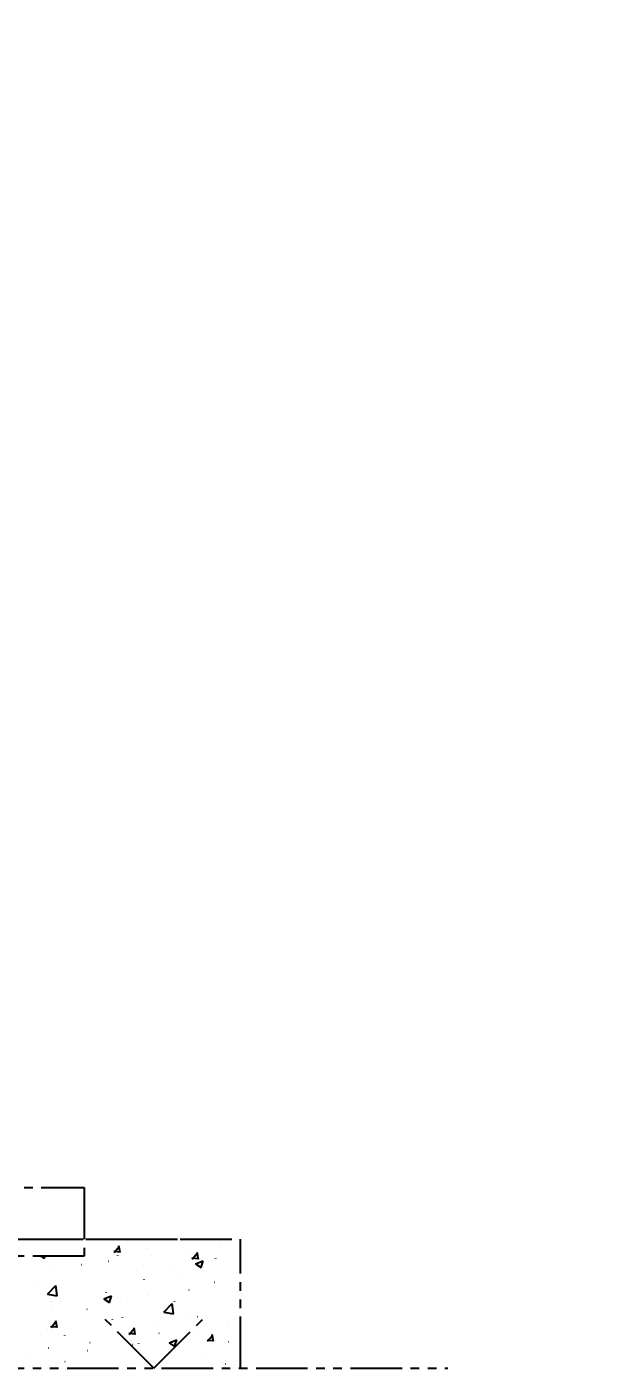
# Model space of a CAD drawing. Header units: millimetres. Extents: x -50460 to 50460, y -35640 to 35640.
# Drawn here: x 36872.7 to 37006, y 20464.4 to 20776.7 of the extents above; entities that cross this region are included whole.
import ezdxf

# ---------------------------------------------------------------- set-up
doc = ezdxf.new("R2010")
doc.units = ezdxf.units.MM
doc.linetypes.add('双点画线', pattern=[22, 12, -2, 2, -2, 2, -2])
doc.layers.get('0').update_dxf_attribs({"lineweight": 35})
for name, color, linetype, lineweight in [('7', 30, '双点画线', 18), ('EB0', 7, 'Continuous', 15), ('尺寸线层', 4, 'Continuous', 18)]:
    doc.layers.add(name, color=color, linetype=linetype, lineweight=lineweight)
doc.styles.get("Standard").update_dxf_attribs({"font": ''})
doc.styles.get('Standard').set_extended_font_data('宋体')
doc.dimstyles.new('AM_DEMATIC$0', dxfattribs={"dimscale": 120, "dimtxt": 3, "dimasz": 1.5, "dimexe": 1, "dimexo": 0, "dimgap": 1, "dimtad": 1, "dimdsep": 46, "dimtxsty": 'Standard', "dimblk": '_CAXARROW', "dimcen": 0, "dimdle": 3, "dimclrd": 256, "dimclre": 256, "dimclrt": 2, "dimadec": 0, "dimazin": 2, "dimtfac": 0.7071067811865475, "dimtdec": 3, "dimtmove": 0, "dimatfit": 3, "dimfxl": 1, "dimfrac": 2, "dimtolj": 1, "dimlwd": 18, "dimarcsym": 0})

# ---------------------------------------------------------------- blocks, each defined once
blk = doc.blocks.new('*X659')
at = {"layer": '7', "linetype": '双点画线', "lineweight": 25}
for p, q in [((-115, 42.04999999999927), (115, 42.04999999999927)), ((115, 42.04999999999927), (115, 26.04999999999927)), ((-148.6353144765162, 30.00000009739233), (151.3646855234838, 30.00000009739961)), ((-139.2440376815503, 29.99999999999636), (139.2440376815503, 30)), ((121.9597348007665, 26.95773701793587), (123.1842451972188, 28.41705168207773)), ((123.3631971470895, 26.92111082651172), (123.0695080760779, 28.51325102265037)), ((146.398647998838, 28.3238271784212), (146.423830698317, 28.32714254370148)), ((151.3646855234838, 9.739960660226643e-08), (151.3646855234838, 30.00000009739597)), ((115, 26.04999999999927), (-115, 26.04999999999927)), ((104.8814072325622, 26.0500000978318), (105.6961702571862, 25.50043549852489)), ((105.6961863941251, 25.50035601129275), (105.8806133004691, 26.05000009765718)), ((120.5524889204971, 25.70796343547772), (120.5726400953426, 25.72342597577517)), ((121.8612969860842, 27.24057641190302), (123.3794977059879, 27.10775105995708)), ((122.766679546985, 26.28373643224768), (122.7854063913401, 26.26657644097577)), ((129.7119206325151, 27.53808744995331), (129.733342775231, 27.52444003989876)), ((130.3320857312938, 26.20862412825591), (130.3572684307728, 26.21193949353983)), ((139.8328221610864, 26.76171283348231), (139.8515490054269, 26.7445528422104)), ((140.0797056247975, 25.64667218853356), (141.5979063446866, 25.51384683658762)), ((140.1781434388395, 25.36383278937137), (141.4026538352919, 26.82314745351323)), ((140.9358046351845, 24.31841698721473), (142.7142753476655, 25.00110793109707)), ((141.5816043960949, 25.32719229167196), (141.2879153250833, 26.91933248781061)), ((142.1992721331771, 23.46609896569862), (142.7142907677771, 25.00099944475733)), ((145.5700348684186, 25.50055366114975), (145.5914570111345, 25.48690625109884)), ((107.7417629675765, 23.93532098220749), (107.7604898119316, 23.91816099093194)), ((114.30329751299, 24.0983941260165), (114.328480212469, 24.10170949129679)), ((120.6871118308773, 24.93883922510213), (120.7122945303563, 24.94215459038242)), ((128.7998174339591, 23.81785415817649), (128.8199686088046, 23.83331669847394)), ((135.0888784561539, 24.11258752689901), (135.1103005988698, 24.09894011684446)), ((137.047145947392, 21.92774488090436), (137.0672971222375, 21.94320742120181)), ((140.9358046812122, 24.31841699028519), (142.1992579417856, 23.46620700539643)), ((104.1595406448178, 19.62115128304504), (104.1809627875336, 19.60750387299049)), ((106.4288649516675, 17.21006356604994), (108.4072327356116, 19.27194793754461)), ((108.6878662425006, 16.85964423379846), (108.4072423570469, 19.27187740512454)), ((128.8716308067087, 20.68957927711017), (128.8903576510638, 20.67241928583462)), ((145.2944744608685, 20.03763560358857), (145.3146256356995, 20.05309814388602)), ((106.4288649550435, 17.21006359474632), (108.6878585080849, 16.85971501505992)), ((107.3937717477529, 15.6109246216547), (107.4139229225984, 15.62638716194851)), ((109.536498468442, 16.19565135999073), (109.5579206111724, 16.18200394993619)), ((119.5941560854553, 16.12612566060852), (121.3726267979364, 16.80881660449086)), ((119.594156123494, 16.12612566474127), (120.8576093840675, 15.27391567984887)), ((120.0176548806485, 17.58361749414325), (120.0390770233789, 17.56997008409235)), ((120.8576173672045, 15.27382434927131), (121.3726360017899, 16.80872482833001)), ((123.3504453564674, 16.15111379958034), (123.3756280559464, 16.15442916486427)), ((129.7342596743692, 16.99155889866597), (129.7594423738483, 16.9948742639499)), ((139.3792335747858, 18.26134380182339), (139.4044162742648, 18.26465916710367)), ((107.2838830889377, 14.03591074941869), (107.3090657884168, 14.03922611469898)), ((115.6411002612149, 13.72081534435347), (115.6612514360604, 13.73627788465092)), ((133.536787586796, 13.005880602057), (135.5151553707401, 15.06776497355168)), ((133.5367875916127, 13.00588063849136), (135.795781144654, 12.65553205880497)), ((135.7957850957027, 12.65544433737159), (135.5151612102491, 15.06767750869767)), ((135.9614576874301, 15.49149406511424), (135.9828798301605, 15.47784665506333)), ((107.1671722211613, 9.728800439312181), (108.6853729410504, 9.595975087366241)), ((107.2656100433378, 9.445961048237223), (108.4901204397902, 10.90527571237908)), ((108.6690588515485, 9.409346458163782), (108.3753697805369, 11.00148665430243)), ((131.2166026214109, 0), (119.21660262144, 12)), ((121.5247204128391, 11.3055674049574), (121.5434472571942, 11.28840741368185)), ((123.8884287746623, 11.83070606708134), (123.9085799494933, 11.84616860737515)), ((126.8874661005684, 7.815427923327661), (126.5937770295568, 9.407568119466305)), ((131.2166026214109, 0), (143.21660262144, 12)), ((132.1357572881243, 9.94059678976555), (132.1559084629698, 9.956059330062999)), ((138.5908630269405, 11.78354380619567), (138.6095898712956, 11.76638381492012)), ((141.3384155110689, 12.06599414205994), (141.3598376537993, 12.05234673200903)), ((148.4382073262386, 10.22423678634004), (148.4633900257177, 10.22755215162033)), ((106.4998038334306, 8.957151954924484), (106.5185306777857, 8.939991963648936)), ((110.4090776996891, 7.574557898129569), (110.430499842405, 7.560910488075024)), ((125.3855808598601, 8.134896215942717), (126.9037815797492, 8.002070863996778)), ((125.4840186813963, 7.852056819672725), (126.7085290778487, 9.311371483814582)), ((132.4094191079203, 8.114006784097), (132.4346018073993, 8.117322149380925)), ((134.7555952092662, 5.899605837708805), (136.5340659217472, 6.582296781594778)), ((136.019048340313, 5.047292687235313), (136.534066974913, 6.582193166294019)), ((138.7932334258221, 8.954451883182628), (138.8184161253012, 8.957767248466553)), ((140.3830858015135, 8.050487512558902), (140.403236976359, 8.065950052856351)), ((143.6039894985588, 6.540991992573254), (145.1221902184625, 6.408166640627314)), ((143.7024273195129, 6.25815259106821), (144.9269377159653, 7.717467255210067)), ((145.1058733495738, 6.221509388487902), (144.8121842785622, 7.813649584626546)), ((102.2707957526291, 3.461419857412693), (102.29094692746, 3.476882397710142)), ((106.6978829399741, 4.729018830777932), (106.7230656394531, 4.732334196061856)), ((115.7860355233279, 4.149057975075266), (115.8074576660438, 4.13541056502072)), ((116.3428568403906, 5.998803733931709), (116.3680395398696, 6.002119099215633)), ((126.2671919356217, 5.537024109369668), (126.2886140783376, 5.52337669931876)), ((127.6296716725483, 5.711410249816254), (127.6483985169034, 5.694250258540706)), ((134.7555952503753, 5.899605846065242), (136.0190485109488, 5.047395861176483)), ((142.2109947423451, 3.444900680260616), (142.2324168850755, 3.431253270209709)), ((148.6304143150046, 6.160378235217649), (148.6505654898501, 6.175840775515098)), ((-196.9880402761337, -3.637978807091713e-12), (199.7174075539951, 0)), ((110.5181242660619, 1.571310580136924), (110.5382754409075, 1.586773120434373)), ((141.4565669514122, 0.1667264576717571), (141.4817496508913, 0.1700418229556817)), ((147.5879525659839, 0.01940075720631285), (147.6093747087143, 0.005753347155405208)), ((147.8403812693141, 1.007171556757385), (147.8655639687931, 1.010486922041309))]:
    blk.add_line(p, q, dxfattribs=at)
blk = doc.blocks.new('*X658')
at = {"layer": 'EB0'}
blk.add_blockref('*X659', (0, 7.275957614183426e-12), dxfattribs=at)
blk = doc.blocks.new('*X721')
at = {"layer": '尺寸线层', "linetype": 'Continuous', "lineweight": 18, "transparency": 16777216}
for points in [[(35996.06310700117, 19488.91433521855), (36176.06310700117, 19511.41433521855), (36176.06310700117, 19466.41433521855)], [(37246.06310700117, 19488.91433521855), (37066.06310700117, 19511.41433521855), (37066.06310700117, 19466.41433521855)]]:
    blk.add_hatch(color=256, dxfattribs=at).paths.add_polyline_path(points, flags=0)
at = {"layer": '尺寸线层', "transparency": 16777216}
for p, q in [((35996.06310700117, 21939.44460688287), (35996.06310700117, 19368.91433521855)), ((37246.06310700117, 21939.44460688286), (37246.06310700117, 19368.91433521855))]:
    blk.add_line(p, q, dxfattribs=at)
at = {"layer": '尺寸线层', "linetype": 'Continuous', "lineweight": 18, "transparency": 16777216}
blk.add_line((35996.06310700117, 19488.91433521855), (37246.06310700117, 19488.91433521855), dxfattribs=at)
at = {"layer": '尺寸线层', "color": 2, "transparency": 16777216, "insert": (36634.06310750116, 19788.91433521855), "char_height": 360.0000000000001, "width": 1880, "attachment_point": 5, "line_spacing_factor": 1.37}
blk.add_mtext('1250', dxfattribs=at)
blk = doc.blocks.new('_CAXARROW')
blk.add_hatch(color=0).paths.add_polyline_path([(0, 0), (-1, 0.125), (-1, -0.125)], flags=0)
blk = doc.blocks.new('*X722')
at = {"layer": '尺寸线层', "linetype": 'Continuous', "lineweight": 18, "transparency": 16777216}
for points in [[(35471.06310700121, 18578.15995013993), (35651.06310700121, 18600.65995013993), (35651.06310700121, 18555.65995013993)], [(36621.06310700115, 18578.15995013993), (36441.06310700115, 18600.65995013993), (36441.06310700115, 18555.65995013993)]]:
    blk.add_hatch(color=256, dxfattribs=at).paths.add_polyline_path(points, flags=0)
at = {"layer": '尺寸线层', "transparency": 16777216}
for p, q in [((35471.06310700121, 21162.18193107477), (35471.06310700121, 18458.15995013993)), ((36621.06310700115, 20461.44460688288), (36621.06310700115, 18458.15995013993))]:
    blk.add_line(p, q, dxfattribs=at)
at = {"layer": '尺寸线层', "linetype": 'Continuous', "lineweight": 18, "transparency": 16777216}
blk.add_line((35471.06310700121, 18578.15995013993), (36621.06310700115, 18578.15995013993), dxfattribs=at)
at = {"layer": '尺寸线层', "color": 2, "transparency": 16777216, "insert": (36059.06310750118, 18878.15995013993), "char_height": 360.0000000000001, "width": 1880, "attachment_point": 5, "line_spacing_factor": 1.37}
blk.add_mtext('1150', dxfattribs=at)
blk = doc.blocks.new('*X723')
at = {"layer": '尺寸线层', "linetype": 'Continuous', "lineweight": 18, "transparency": 16777216}
for points in [[(36621.06310700115, 18578.15995013993), (36801.06310700115, 18600.65995013993), (36801.06310700115, 18555.65995013993)], [(37771.0631070012, 18578.15995013993), (37591.0631070012, 18600.65995013993), (37591.0631070012, 18555.65995013993)]]:
    blk.add_hatch(color=256, dxfattribs=at).paths.add_polyline_path(points, flags=0)
at = {"layer": '尺寸线层', "transparency": 16777216}
for p, q in [((37771.0631070012, 21162.18193107476), (37771.0631070012, 18458.15995013993)), ((36621.06310700115, 20461.44460688288), (36621.06310700115, 18458.15995013993))]:
    blk.add_line(p, q, dxfattribs=at)
at = {"layer": '尺寸线层', "linetype": 'Continuous', "lineweight": 18, "transparency": 16777216}
blk.add_line((36621.06310700115, 18578.15995013993), (37771.0631070012, 18578.15995013993), dxfattribs=at)
at = {"layer": '尺寸线层', "color": 2, "transparency": 16777216, "insert": (37209.06310750117, 18878.15995013991), "char_height": 360.0000000000001, "width": 1880, "attachment_point": 5, "line_spacing_factor": 1.37}
blk.add_mtext('1150', dxfattribs=at)

msp = doc.modelspace()

# ---------------------------------------------------------------- block references
at = {"layer": '尺寸线层'}
msp.add_blockref('*X658', (36771.06310700115, 20464.44460688288), dxfattribs=at)

# ---------------------------------------------------------------- dimensions: what is measured, and where the dimension line sits
for base, p1, p2, picture, middle in [((37246.06310700117, 19488.91433521855), (35996.06310700117, 21939.44460688287), (37246.06310700117, 21939.44460688286), '*X721', (36621.06310700117, 19488.91433521855)), ((36621.06310700115, 18578.15995013993), (35471.06310700121, 21162.18193107477), (36621.06310700115, 20461.44460688288), '*X722', (36046.06310700118, 18578.15995013993)), ((37771.0631070012, 18578.15995013993), (36621.06310700115, 20461.44460688288), (37771.0631070012, 21162.18193107476), '*X723', (37196.06310700117, 18578.15995013993))]:
    dim = msp.add_linear_dim(base=base, p1=p1, p2=p2, dimstyle='AM_DEMATIC$0', override={"dimsah": 1, "dimtfill": 1, "dimtzin": 8}, dxfattribs=at)
    dim.commit()
    dim.dimension.update_dxf_attribs({"geometry": picture, "text_midpoint": middle})

doc.saveas('drawing.dxf')
